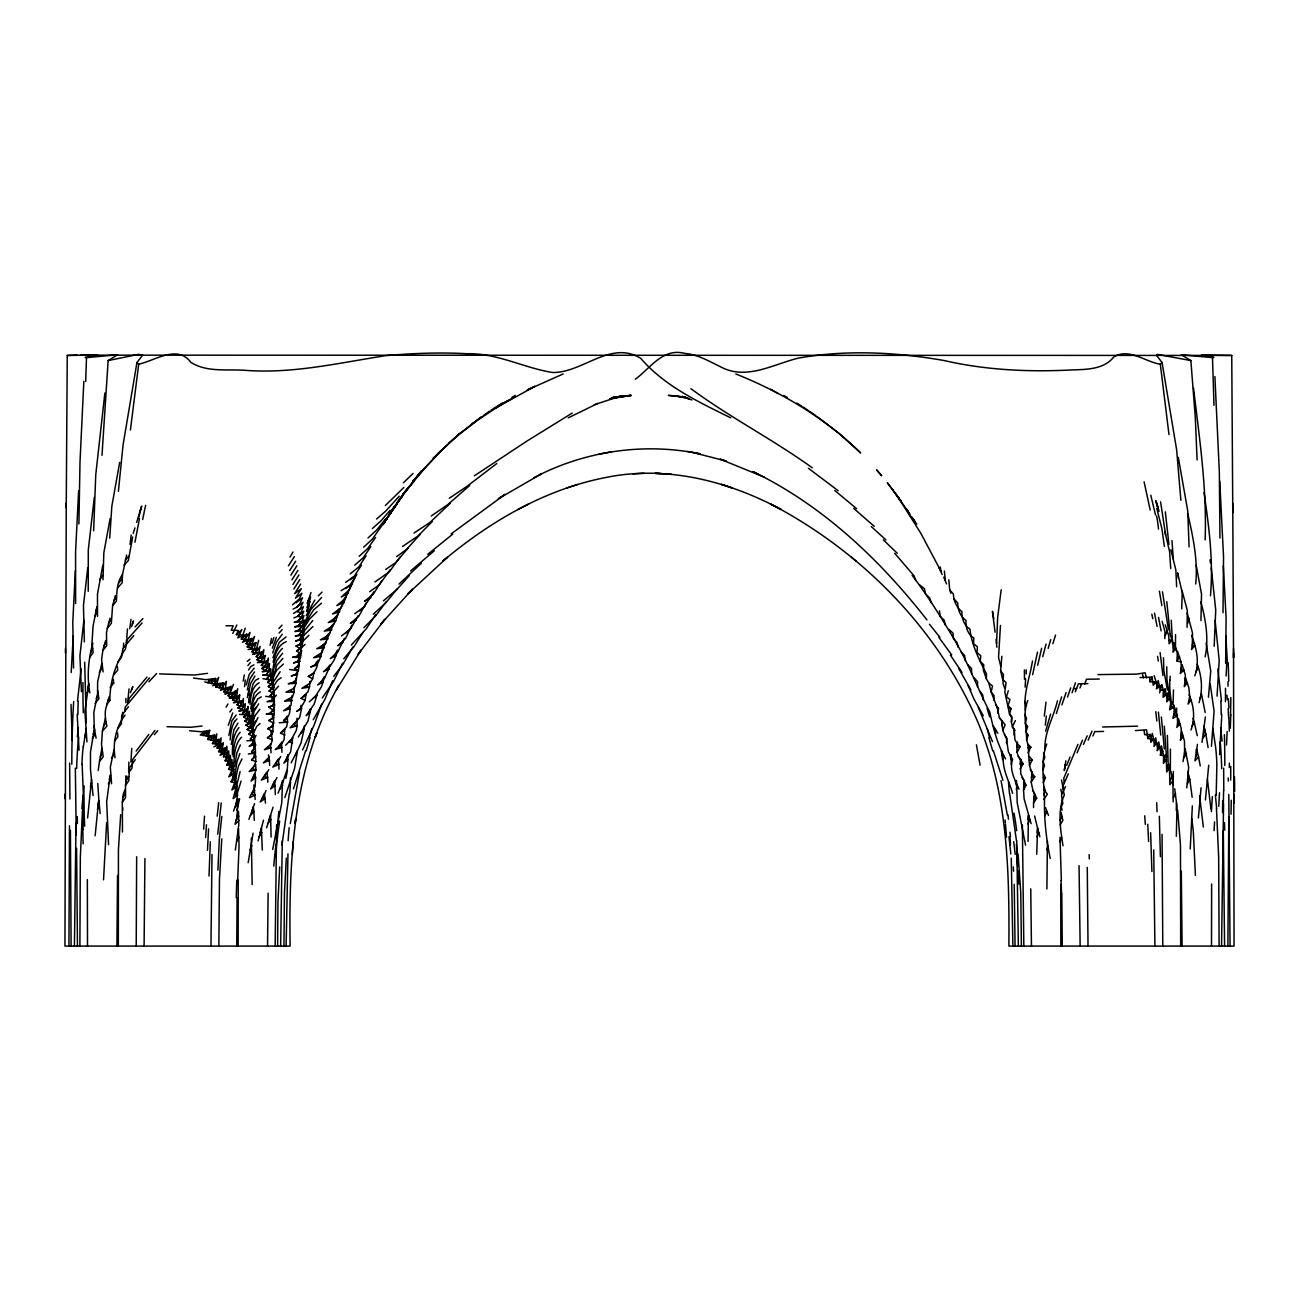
<?xml version="1.0" encoding="UTF-8"?>
<svg xmlns="http://www.w3.org/2000/svg" width="1299" height="1299" viewBox="0 0 1299 1299"><rect width="100%" height="100%" fill="white"/><g stroke="black" fill="none" stroke-linecap="round" stroke-linejoin="round"><path stroke-width="1.5" d="M775.763 506.707L770.404 504.028L781.089 509.484C727.943 480.792 665.413 465.01 605.334 477.594C544.638 489.431 489.788 521.662 442.878 561.054L447.717 557.027L408.081 593.627L412.384 589.243L381.127 623.78L384.91 619.25L357.907 654.631L361.073 650.068L336.457 689.753L338.877 685.271C293.493 764.121 288.735 857.324 290.115 946.078L64.95 946.078L66.265 503.233M68.944 946.078L69.48 825.791M69.643 763.114L69.919 798.999M74.416 946.078L76.008 823.046M79.889 946.078L80.327 857.34L82.551 808.53M116.894 946.078L117.543 875.477M210.974 946.078L211.997 854.466M236.743 946.078L237.1 897.658M267.545 946.078L268.097 893.209M277.613 946.078L277.954 901.847L279.707 866.888M283.945 946.078L284.465 893.062L286.316 858.152M297.747 670.43L296.334 679.588L292.957 682.446L288.248 683.729L295.993 683.339L296.058 678.159M1012.879 946.078L1011.271 858.201M1018.351 946.078L1016.711 840.843M1021.387 946.078L1020.787 893.079L1018.075 853.898M1023.823 946.078L1022.362 824.995M1060.845 946.078L1060.763 884.505M1180.677 946.078L1180.482 845.259L1177.657 810.203M1211.496 946.078L1211.642 884.002M1221.547 946.078L1223.561 803.837M1227.896 946.078L1228.805 816.876M1233.563 653.153L1233.563 657.765L1232.767 507.925M126.636 554.982L122.512 574.467C116.959 581.903 116.78 592.149 116.423 601.161L112.591 605.805L111.324 623.423L107.33 628.278L106.486 633.003L106.697 645.684L102.832 650.49L101.598 659.648L103.124 671.908M1173.111 784.807L1173.322 771.557M115.075 757.739C112.477 743.077 116.033 726.758 125.061 715.132M66.233 507.974L67.256 355.439L77.355 355.163M109.701 538.159L111.844 506.204L119.67 462.379M1031.13 823.663L1024.115 798.885L1023.547 790.101L1026.031 785.246L1020.705 773.506L1020.673 759.298C1016.143 755.352 1016.89 748.825 1017.052 743.401L1014.892 739.651L1014.34 729.551L1012.408 726.888L1011.434 722.179L1011.759 716.334L1009.518 714.077L1004.858 692.107L1006.043 682.446L1002.666 679.588L1000.636 670.755L1001.87 656.304M1025.577 845.162L1017.231 802.798L1016.5 780.488M1026.194 673.921L1026.226 669.813M98.221 770.404L99.487 761.441L103.189 756.765L101.501 744.311L102.41 731.126L106.908 726.109C104.927 717.714 103.53 707.289 109.879 700.437C109.798 682.478 115.384 663.513 125.516 648.851L127.058 639.758L142.062 623M225.214 748.013L220.067 755.32L224.841 753.306L226.87 746.227L227.146 752.624L224.841 753.306L218.605 751.65L220.229 748.906L221.09 737.832L217.128 748.062L222.99 748.955L225.214 748.013L223.509 756.781L228.965 757.041L228.705 750.919L225.149 760.824L230.719 761.311L230.394 755.352L226.887 765.014L232.342 765.42L231.92 759.542L228.721 769.381L231.985 770.21L233.788 769.365L233.187 763.471L231.985 770.21L228.803 776.883L234.94 773.084L234.778 782.81L231.855 789.954L236.434 786.918L235.671 776.526L234.778 782.81L231.108 781.722L234.94 773.084M1033.566 807.572L1033.533 803.139L1036.683 798.203L1032.965 790.571L1031.195 782.193L1034.751 776.77C1025.901 766.442 1030.805 751.959 1026.616 739.992C1026.632 726.937 1022.443 713.378 1027.801 700.583M1223.788 790.474L1223.658 768.164M122.512 574.467L122.138 582.861L117.511 587.976M125.873 702.775L125.922 698.375M246.924 740.787L254.068 740.479L253.045 727.732L252.753 736.224L250.35 739.05L254.068 740.479L252.25 744.018L249.148 746.227L255.026 744.359L254.425 738.189L252.25 744.018L255.026 744.359L254.117 748.841L251.665 751.764L255.481 753.111L254.149 757.073L251.535 759.98L255.806 761.555L254.539 765.549L249.213 771.557L256 769.836L255.594 764.64L254.539 765.549M267.805 782.193L267.626 777.468L264.249 776.77L266.815 772.353L261.375 780.098L267.626 777.468L266.815 772.353M1161.355 716.999L1164.31 748.938M1221.807 714.466L1219.566 754.622M136.655 856.755L136.216 946.078M252.152 884.619L251.324 838.115M1046.75 744.018C1039.606 763.016 1044.769 783.882 1044.461 803.626C1044.364 821.78 1046.491 840.339 1050.225 858.412M233.723 774.383L233.788 769.365L230.686 773.863L233.723 774.383L232.765 778.393L235.233 778.361L231.108 781.722M1219.956 538.03L1219.339 472.008L1214.89 376.548M103.53 879.829L106.632 822.738M1176.293 810.511L1176.439 803.107M255.189 799.421L253.857 784.969M1028.386 815.09L1028.077 841.395M1061.348 880.332L1060 837.27M1164.31 726.109L1166.534 757.772M1170.724 568.491L1169.603 551.702L1164.911 531.778M1192.352 805.867L1190.225 848.961M82.129 764.429L84.679 826.261M128.877 762.107L128.633 771.07M1019.033 789.224C1015.12 780.049 1008.95 769.658 1012.603 759.525L1008.381 751.796L1006.287 737.994L1002.747 730.541L1005.15 724.777L999.386 717.73L997.356 708.004L991.137 691.945L992.55 686.018L988.831 683.014L986.363 678.825L986.461 673.889C979.414 660.119 971.473 644.742 969.996 629.203C964.215 625.485 961.52 618.389 961.926 611.683C956.632 607.461 953.58 600.836 953.401 594.114L949.699 589.714L948.806 579.809M1144.062 730.476L1144.663 734.698L1150.183 734.455L1150.817 742.346L1153.609 738.758L1152.327 733.513L1150.898 738.92L1147.78 738.481L1146.562 729.859L1135.44 730.574M75.342 768.164L76.251 834.948M123.535 647.568L123.632 643.151M271.085 837.092L270.614 815.09L266.571 827.804M287.728 754.703L287.923 759.59L283.799 763.211L290.619 751.796L292.713 737.994L285.715 745.188M1062.988 845.795C1060.471 829.054 1057.272 810.625 1064.336 794.988L1062.566 786.918L1068.314 773.863M101.712 663.886L97.636 681.683L97.555 693.91L93.82 712.485L94.291 729.291L90.475 752.024L90.492 769.56L93.073 795.589M271.004 752.803L270.468 743.905M1205.358 716.902L1202.013 742.379M237.961 707.939L245.186 704.074L244.732 710.585L238.756 711.056L241.614 709.936L243.205 705.942L243.4 698.489L240.445 706.153L237.961 707.939L244.732 710.585L246.859 709.254L246.096 714.888L243.66 717.227L247.378 719.045L249.83 718.639L249.473 711.316L247.378 719.045L244.699 721.075L248.645 723.218L251.145 722.991L250.756 715.928L248.645 723.218L245.82 725.183L249.96 727.489L252.363 727.196L251.811 720.198L249.96 727.489L247.119 729.551L251.34 731.84L253.386 731.175L252.607 724.144L251.34 731.84L248.612 734.195L252.753 736.224L254.133 734.877L250.35 739.05M275.339 794.566L274.674 780.683L270.647 788.996L275.226 785.473L272.969 785.246L276.963 777.581M1023.872 781.462L1023.547 790.101M102.004 455.283L108.142 360.57L117.624 354.757L86.497 357.631L85.133 357.387L97.571 355.017L67.256 355.439M210.308 841.703L209.025 876.029M1163.612 755.628L1160.397 755.174L1161.468 745.87L1163.612 755.628L1163.433 763.406L1166.372 759.606L1165.268 754.751L1163.758 759.688L1166.372 759.606L1166.713 771.963L1169.506 768.001L1168.451 763.227L1167.022 768.131L1169.506 768.001L1169.863 784.677L1172.916 780.78L1170.935 771.379M1176.342 716.723L1176.715 708.117M85.685 381.5L86.497 357.631M208.554 828.876L207.483 850.325M217.875 870.151L219.352 838.683L221.804 816.454M233.187 756.7C233.609 748.289 234.258 738.79 240.153 732.263M238.919 820.53L235.038 824.28L238.496 811.388L238.789 824.881L235.363 849.984M1205.115 539.929C1207.047 489.073 1199.48 438.559 1193.537 388.206M144.92 858.525L144.092 946.078M282.289 840.843L280.649 946.078M1047.416 841.102L1046.897 888.954M1163.466 657.7L1163.807 670.3L1167.411 689.948M1175.53 634.562L1175.465 647.568M71.201 672.541L73.231 635.682M1005.605 758.925C997.437 744.457 993.086 727.846 989.806 712.112C977.871 689.217 968.957 664.585 955.82 642.063C942.278 619.185 928.298 596.533 912.142 575.36M221.885 752.835L223.201 743.093L217.128 748.062M268.146 747.201L271.118 747.834L264.444 749.718L271.02 744.165L272.384 739.992L267.432 737.735L270.955 735.283L273.05 731.646L272.693 722.861M273.05 731.646L267.675 728.771L271.426 726.661L273.667 723.137L273.326 713.914M1037.576 828.064L1036.732 854.352M1166.729 666.825L1166.94 679.588L1170.009 698.83M1189.072 546.879L1187.741 510.913L1178.323 457.427M251.649 725.086L254.084 711.349L258.598 703.896M281.899 752.3L281.493 742.054L281.948 743.401L275.242 749.555L282.11 747.461L278.863 746.6L280.616 743.564M1031.195 782.193L1032.185 772.353L1030.269 769.641M1167.363 735.396L1168.093 761.993M1225.655 663.399L1226.094 617.415L1223.301 565.974M131.751 748.37L130.907 761.993M239.032 701.882L233.463 702.727L235.98 701.525L237.717 688.746L232.602 700.096L239.032 701.882L241.517 700.794L240.445 706.153L237.067 704.854L239.032 701.882L239.666 695.062L232.602 700.096M237.652 880.332L239.065 846.006L238.513 828.307M272.579 715.181L272.433 718.444L268.796 720.523L273.667 723.137M1011.19 764.283L1011.271 754.703M1223.009 612.706L1223.544 556.881L1219.745 481.182M1227.149 731.548L1226.532 745.074M189.638 730.752L201.296 731.775L209.691 730.395L207.856 739.456L213.783 740.479L218.963 739.326L215.537 744.441L216.803 733.805L212.468 743.58L221.041 744.327M993.816 700.34L994.027 695.598L991.137 691.945L988.831 683.014M1170.415 749.068L1170.367 771.07M1173.176 801.84L1172.916 780.78M1176.342 836.296L1176.975 806.565L1174.702 788.769M87.618 817.915L91.563 779.335M118.388 491.412L123.048 445.037L136.931 362.535L142.484 355.406L138.636 354.335L108.142 360.57M204.511 816.194L203.651 829.087M290.375 780.537L290.521 777.516M1170.74 703.051L1169.603 709.822L1173.793 707.111L1172.266 701.898L1170.74 703.051L1167.915 692.74L1166.697 701.898L1169.814 698.375L1167.265 698.683L1165.122 689.022L1163.401 690.354L1160.283 690.142L1158.172 680.514L1156.402 688.892L1161.842 684.93L1163.401 690.354L1163.027 697.222L1166.762 694.462L1163.725 694.332L1165.122 689.022M1208.719 765.208L1205.407 799.94M122.463 832.042L122.317 802.23L125.516 797.765L125.532 785.213L128.763 780.748L129.494 768.001L135.242 759.688M206.476 824.768L205.648 837.579M1032.51 661.012C1029.896 677.299 1023.19 693.747 1025.382 710.293M1216.189 795.361L1216.871 764.429A225.441 208.295 -44.9 0 0 1215.555 746.552L1212.795 728.382M83.834 381.338L79.986 462.509L78.898 523.952M95.136 835.809L98.643 800.379M287.972 853.865L286.121 946.078M272.806 673.921C272.676 664.633 275.55 654.875 282.451 648.38M1025.122 687.122L1025.609 678.76M1176.634 586.758L1175.855 569.92L1170.837 549.688M1214.062 830.678L1214.581 821.845M1201.055 787.795L1198.392 817.948M78.638 490.697L75.569 552.189L75.634 603.467M77.534 700.94L81.09 668.888M254.458 751.942L254.149 757.073L255.676 756.391L255.124 753.323M127.481 628.943L126.766 638.02M217.729 834.185L221.268 803.009M233.836 762.513C234.583 753.842 234.924 743.629 241.582 737.215M129.039 688.908L127.627 702.808M300.524 655.589L298.234 666.403L294.5 668.774L298.364 670.755L295.587 674.473L291.203 676L297.747 674.165L295.587 674.473M1165.284 624.868L1168.759 635.974L1169.116 643.768L1171.942 639.758L1170.026 634.074M75.358 570.683L72.793 622.042L73.556 667.962M268.796 720.523L273.878 717.503L272.433 718.444L274.268 714.434L270.549 712.907L274.105 708.069L274.268 714.434L266.214 714.141L270.549 712.907L273.618 710.293L268.666 707.192L272.449 705.536L274.365 701.46L271.199 700.583L273.797 697.401L274.235 691.036L270.062 695.712L273.797 697.401L274.284 694.575L271.199 700.583L267.042 701.622L274.365 701.46L274.284 694.575M1033.533 803.139L1034.507 793.77L1032.965 790.571M1187.059 627.287L1187.335 610.595L1181.96 590.282M1210.457 595.786C1213.477 561.265 1208.996 526.745 1204.027 492.646M1173.484 689.948L1173.127 702.775M231.985 770.21L232.342 765.42L228.721 769.381M1011.434 722.179L1011.742 717.909L1009.518 714.077L1011.077 708.669L1008.04 705.503L1009.956 699.56L1006.481 696.816L1008.284 690.776M1169.896 680.303L1170.204 676.259M1195.697 584.03C1198.1 560.307 1192.985 536.731 1187.789 513.722M1000.457 625.436L998.541 657.473L1000.766 666.403M101.858 748.5L99.487 761.441M272.579 677.753L273.163 670.998M1064.969 767.985L1065.277 764.429L1064.303 770.583L1065.862 760.808M1197.499 744.311L1194.966 760.873L1198.571 756.862L1196.574 749.068M234.843 775.714L236.921 761.717L239.877 753.534M132.677 536.974L128.357 560.502L124.087 565.13M217.193 816.129L218.703 802.636M218.963 739.326L218.443 744.782L213.929 746.828M221.788 838.862L219.466 879.114L218.849 946.078M231.287 744.408L233.917 729.827L237.928 723.121M1028.077 819.572L1028.467 815.431M250.025 704.285C250.739 696.654 251.697 686.83 259.151 682.738M250.658 708.686L254.182 693.081L259.686 687.171M130.42 430.001L138.684 364.223L136.931 362.535M234.534 766.654L236.938 752.657L240.38 744.96M1046.328 716.025L1045.305 725.151M230.134 739.927L230.67 734.568A25.412 10.197 -89.3 0 1 234.583 721.448M270.062 695.712L273.034 693.114L273.878 687.139L272.205 688.746L268.276 686.603L271.394 684.394L272.985 674.506L273.277 682.933L271.394 684.394L267.594 682.43L270.565 680.059L271.637 673.808L269.705 675.642L262.577 675.074L266.36 674.636L268.747 671.063L269.51 663.578L265.694 670.804L262.219 671.713L268.747 671.063L270.614 668.839L269.705 675.642L266.961 678.468L270.565 680.059L272.352 669.894M301.644 708.004L296.822 711.365L301.644 708.004L299.614 717.73L290.099 727.797L297.114 725.832L297.016 718.217M1037.219 832.529L1037.641 828.437L1034.605 816.064M226.627 757.528L227.146 752.624L223.509 756.781M77.339 736.712L78.346 727.635M122.317 802.23L123.437 793.348L125.305 789.483M1172.266 701.898L1170.561 706.753L1173.793 707.111L1174.328 711.479L1172.932 718.363L1177.284 715.57L1173.711 704.854M1186.783 787.843L1188.666 767.092L1185.11 748.695L1183.032 761.604M1214.175 646.285L1215.734 610.108L1211.253 567.809M251.357 711.008C252.168 704.042 253.646 695.517 260.368 691.864M228.884 735.315L231.855 720.766L236.207 715.002M230.183 765.972L230.719 761.311L226.887 765.014M244.537 686.684L245.3 679.945M249.213 699.674L253.061 683.907L255.432 680.384L258.728 678.598M289.287 793.803L281.932 845.276M1017.507 742.054L1016.89 747.461L1020.137 746.6L1017.052 743.401M1217.049 696.167L1219.193 660.33L1215.101 620.191M997.892 713.232L998.46 708.393L995.57 704.821M1020.673 759.298L1020.088 764.397L1023.19 763.715L1018.302 756.521M134.95 542.219L139.431 518.772M126.23 642.696L126.588 639.579M274.235 691.036L273.034 693.114L269.088 691.036L272.205 688.746L273.391 678.76M317.946 660.136C317.849 666.825 314.991 673.905 308.301 676.406L312.637 678.825L310.169 683.014L301.92 688.308L309.471 687.122L310.039 681.244L310.169 683.014M1046.02 702.126L1044.282 716.09M131.199 535.026L130.062 544.411M213.783 740.479L214.416 735.072L209.025 736.16L200.241 734.99L204.187 731.629L203.18 735.575L206.996 731.191L206.135 736.013L209.691 730.395M125.532 785.213L126.929 776.185M1200.958 620.646L1201.526 594.146L1196.217 565.244M104.878 393.029L95.753 474.72L93.642 530.771M131.02 619.347L129.754 628.748M228.397 761.734L228.965 757.041L225.149 760.824M83.396 746.552L86.205 728.382M117.819 728.495L121.343 723.9L121.716 715.57L124.672 711.479L125.207 707.111L149.531 677.851M120.693 814.684L118.436 849.578L118.323 946.078M252.753 736.224L253.386 731.175L248.612 734.195M305.184 700.34L305.866 694.933L301.076 698.424L305.184 700.34L300.54 708.393L301.027 705.276M1006.4 742.947L1006.969 738.4L1004.484 734.698M235.476 691.003L231.482 697.076L228.169 695.744L235.476 691.003L234.616 697.563L229.111 698.083L237.36 696.865M1194.771 675.789C1199.854 662.474 1196.493 648.104 1191.54 635.325M261.261 696.865L257.77 698.894L253.532 706.721L251.519 717.08L251.762 723.543M231.482 697.076L232.927 692.546L230.053 693.163L223.688 691.782L225.377 688.632L226.383 681.374L220.424 690.354L231.027 686.44L230.053 693.163L228.169 695.744M248.612 702.775L249.895 693.536M256.91 659.73L265.207 655.492L263.924 662.376L257.381 662.522L260.644 661.776L262.788 657.505L263.876 649.662L259.751 657.879L256.91 659.73L263.924 662.376L266.49 661.012L264.899 666.777L261.83 668.498L265.694 670.804L268.747 671.063M272.368 679.897L276.768 665.283L282.89 658.463M248.19 862.682L253.061 833.179M278.067 793.218L282.289 782.079M1211.431 746.292L1214.094 711.17L1210.165 683.696M94.291 497.468L88.3 549.883L88.218 591.272M248.288 694.868L250.561 683.664L254.945 676.048M294.5 668.774L299.29 664.325L298.364 670.755L289.596 669.521M235.736 778.393L238.302 766.54L241.939 758.941M1190.988 729.989C1195.307 718.542 1193.976 705.893 1189.072 694.851M1189.121 700.437L1190.939 700.015L1188.098 704.139L1189.689 696.54L1188.877 687.739L1185.419 677.412L1184.282 686.668L1187.416 682.754L1185.289 683.144L1185.321 674.96L1182.09 664.617L1180.271 673.434L1184.055 670.04L1181.311 670.122L1181.067 661.922L1177.43 651.091M87.747 567.809L83.461 605.496L84.354 641.82M254.068 740.479L254.425 738.189M110.269 774.789L106.68 801.564L108.548 844.61M298.315 737.036L307.863 721.351L310.932 708.799M290.294 823.615L299.598 772.012M1188 779.627L1187.919 771.655M92.879 643.054C88.364 659.226 86.741 676.292 89.842 692.87M91.693 647.86L93.09 625.907L96.938 606.73M1181.7 608.858L1182.22 592.62L1177.608 572.745M1164.765 638.653L1165.008 631.752L1162.167 621.312M105.43 718.185L102.41 731.126M113.955 749.832L110.334 767.092L111.568 783.735M235.801 788.948L240.12 771.638M1205.147 656.856C1208.947 638.475 1205.683 619.655 1200.828 601.81M83.899 620.191L79.921 655.784L81.447 691.717M88.705 684.232L84.906 711.17L86.952 741.924M258.696 640.261L255.367 653.137L252.509 654.452L261.505 652.147L259.751 657.879L256.244 656.661L258.663 653.397L260.125 646.366L255.367 653.137L251.779 651.676L254.247 648.964L255.968 642.599L247.216 646.87L254.247 648.964L257.364 648.266L251.779 651.676M1001.188 589.746L997.664 617.285L996.577 643.443M301.595 650.702L297.13 656.304L300.459 657.473L292.551 657.245L297.13 656.304L301.595 650.702L300.459 657.473L297.731 661.467L293.444 662.961L300.134 661.207L297.731 661.467L300.069 655.264M272.709 849.465L281.769 802.798L282.5 780.488M323.727 644.077L321.584 646.821L324.441 647.698L316.794 648.721L325.448 643.703L325.854 641.333L322.006 652.569L313.53 657.749L320.885 656.417L322.006 650.036M1181.067 661.922L1176.991 661.012L1177.284 653.397L1174.117 642.826L1172.965 652.212L1176.05 648.428L1173.484 648.851L1171.942 639.758L1169.36 640.293M1208.427 697.173L1210.765 671.031L1206.121 643.054M1032.64 674.636L1037.495 652.147M225.377 688.632L215.861 686.992L218.687 677.282L214.286 684.135L204.771 681.943M1012.635 793.316C1008.966 780.845 1001.626 768.229 1003.445 754.979M102.783 565.244L97.474 594.146L97.522 616.392M243.205 681.114L244.309 674.944M247.297 689.931L249.879 679.036L254.507 671.94M142.646 519.551L145.618 505.36M272.205 688.746L273.277 682.933L268.276 686.603M284.968 735.039L280.487 733.253L284.66 729.551L284.108 739.651L281.948 743.401M236.938 810.284L239.617 798.771M303.657 729.502L304.307 726.011M237.084 816.324L237.993 798.69L233.511 811.177M271.394 684.394L272.514 678.5L267.594 682.43M1199.074 702.662C1202.939 690.029 1201.916 676.438 1197.207 664.179M1014.032 735.039L1014.34 729.551M1037.674 665.25L1041.636 648.266M128.26 703.051L129.186 698.375L146.933 677.071M1034.686 794.42L1033.858 798.544L1036.683 798.203M1193.326 640.521L1191.459 649.532L1194.901 645.603L1192.303 645.684L1192.514 633.003L1187.189 612.933M1016.273 789.662L1017.166 785.262M247.378 719.045L248.028 706.364L246.096 714.888L239.519 714.369M255.968 642.599L250.821 648.396L254.507 636.51L247.216 646.87M247.313 697.644L249.132 688.827M270.095 645.294L271.54 638.442M246.307 684.963L249.213 674.473L254.166 668.173M312.637 678.825L313.822 673.288L312.539 673.889M274.105 708.069L273.618 710.293L274.56 705.081L273.878 697.66M87.812 688.373L88.835 683.696M251.34 731.84L252.363 727.196L247.119 729.551M1203.686 733.967L1204.709 729.291L1203.881 726.157M110.09 518.707L103.839 552.724L102.978 579.727M222.275 688.649L223.542 682.852L214.286 684.135L215.65 678.451L206.135 679.702L193.437 678.029M254.312 774.172L251.097 781.056L255.627 777.728L255.026 774.155M97.977 804.86L98.903 800.687L97.782 783.492M228.299 725.28L232.716 712.956M237.181 793.624L241.078 781.089M248.288 639.644L250.009 632.451L242.54 642.258L251.503 638.491L249.652 644.418L246.144 643.719L248.288 639.644L241.338 639.14L245.267 628.148M1187.676 623.423L1188.926 618.21M1159.617 692.87L1161.842 684.93M136.671 522.393L141.656 506.042L138.425 518.382M107.33 628.278L110.074 618.21M112.591 605.805L115.351 595.608M263.486 820.205L258.095 840.924M1042.756 656.661L1046.052 644.044M309.308 701.817L317.135 694.689L314.163 704.155L306.109 715.717L310.429 712.144M248.645 723.218L249.83 718.639L244.699 721.075M273.147 662.198C274.982 654.355 277.986 644.775 286.267 641.706M264.476 793.77L262.317 798.187L265.142 798.544L260.19 801.97L264.476 793.77L265.467 803.139M102.832 650.49L105.674 640.521M311.792 728.707L309.422 737.686M260.238 832.578L261.424 828.064L262.301 850.033M329.751 632.451L325.448 643.703M1045.614 731.175L1050.599 714.077M249.96 727.489L251.145 722.991L245.82 725.183M272.952 657.619L279.253 642.356L286.089 636.9M273.667 669.131L276.752 660.574L282.597 653.3M287.274 756.31L286.397 759.525L287.923 759.59L287.323 768.764L281.834 785.262M233.495 684.394L230.053 693.163L224.808 693.991L226.935 692.822L228.315 687.885L223.688 691.782M254.539 803.626L248.905 819.377M330.336 665.283L324.701 677.997L317.687 684.995L323.094 681.926L324.328 676.633L321.438 681.683L323.094 681.926L321.421 686.781L316.29 694.981M293.899 617.934L297.715 616.327L303.739 611.244L301.336 617.285L298.153 620.873L301.709 621.815L294.256 622.383L298.153 620.873L303.982 615.645L301.709 621.815L298.543 625.436L302.017 626.313L294.581 626.897L298.543 625.436L304.145 619.964L302.017 626.313L298.916 630.047L302.261 630.746L294.905 631.509L298.916 630.047L304.21 624.169L302.261 630.746L299.273 634.691L302.44 635.114L295.246 636.218L299.273 634.691L304.145 628.261L302.44 635.114L299.614 639.368L302.505 639.368L295.604 641.057L299.614 639.368L303.934 632.158L302.505 639.368L299.939 644.06L303.528 635.861L302.423 643.443L296.042 646.025L300.231 648.721L302.894 639.27L300.442 653.251L296.545 651.124L302.147 647.243L296.545 651.124M272.693 652.942L276.541 641.95L282.224 634.253M1050.712 639.644L1048.179 648.396M1046.945 849.919L1048.131 845.714M90.378 786.837L91.612 782.566M333.713 623.423L329.102 634.821L320.398 639.871L328.095 638.832L325.188 637.988L328.615 633.831M1056.331 713.557L1061.64 696.865M273.034 807.231L269.202 819.539M84.614 737.507L85.88 733.204M106.599 704.935L109.311 696.54M1200.049 698.602L1201.445 693.91L1205.18 712.485M252.785 728.203L258.014 717.486M140.048 511.449L141.071 508.055M293.46 788.802L305.622 750.757M95.769 611.618L96.97 607.705M272.352 648.152L276.395 637.306M1055.551 635.114L1052.856 643.719M1026.616 739.992L1028.045 735.283L1025.95 731.646L1027.574 726.677L1025.333 723.137L1026.567 718.444L1024.732 714.434M133.196 533.386L134.934 527.897M1072.065 692.822L1075.458 682.852M321.697 704.172L314.131 724.988L302.57 749.913M329.719 665.169L327.494 668.53L329.345 668.888L323.467 671.697L330.985 664.877L333.827 660.59L336.019 655.605L334.379 655.475L337.74 650.036L336.019 655.605L330.238 658.658L337.967 651.741L344.43 638.215M1061.933 704.854L1066.073 692.546M304.404 622.903L310.916 609.361L321.649 597.426M1057.483 700.794C1053.716 716.772 1044.364 732.506 1044.883 748.841M132.401 624.153L133.472 620.938L131.556 626.654M271.962 643.33L273.878 637.565M1070.685 687.885L1067.518 697.076M343.18 642.063L337.805 645.765L345.55 638.54L351.785 625.257M308.675 599.375L307.278 603.499L310.981 592.539M306.986 607.477L310.526 596.874L308.172 603.402M244.878 639.839L246.81 634.156L237.733 637.809L241.89 629.642L236.369 634.643L243.449 635.114M306.548 611.358L309.99 601.226L307.571 607.429M341.994 605.139L336.831 616.96L328.29 622.53L335.743 620.841L337.789 614.313L332.966 620.435L335.743 620.841L332.901 625.907L324.247 631.152L331.862 629.885L329.004 629.203L332.528 624.868M93.187 733.935L94.632 729.762L94.08 725.524M1043 769.836L1044.461 765.549L1043.194 761.555L1044.851 757.073L1043.519 753.111M109.213 779.416L110.561 775.503M236.808 625.014L232.781 633.474M284.871 797.472L294.597 768.359L297.471 750.513L291.155 762.838M1075.312 691.782L1078.446 683.81L1087.896 683.615M1195.811 756.765L1197.451 752.218M1084.714 684.135L1086.484 679.231L1099.263 679.068M259.832 709.319L254.718 716.09L252.022 725.41L255.578 721.042M131.589 689.948L132.839 686.538L130.403 692.659M332.723 680.692L325.026 699.089L313.254 719.76M1043.73 794.939L1045.403 790.604L1043.909 786.788M253.597 790.604L254.799 790.117L251.633 794.209L255.27 794.939L249.424 797.748L255.091 786.788L255.627 777.728L253.516 777.792L256 769.836L252.152 768.716L255.594 764.64M250.139 849.936L251.86 845.519M339.039 609.069L337.074 611.683L339.753 611.732L332.495 613.989L340.89 607.964L343.878 602.557L341.296 602.931L346.33 595.9L343.878 602.557L336.847 605.529L345.063 598.888L350.73 586.563M263.924 662.376L261.326 665.25L264.899 666.777L268.325 658.073L267.659 666.192L265.694 670.804M1066.658 765.42L1070.035 757.041M309.178 712.112L310.526 708.783M1170.237 780.748L1172.071 776.185M252.867 734.308L256.796 726.303L260.044 723.527M1092.004 731.191L1088.156 740.154M1036.959 836.946L1038.762 832.578L1037.641 828.437M273.228 682.267L280.129 671.729M300.231 648.721L302.423 643.443L296.042 646.025M341.442 635.909L350.129 629.495L358.248 615.661M356.429 620.029L350.292 623.374L358.735 616.343L366.156 602.98M306.905 611.488L309.389 605.561M1059.919 841.655L1061.673 837.465M301.336 617.285L297.715 616.327L300.913 612.738L303.414 606.795L293.509 613.518M348.116 593.27L341.28 597.069L349.301 589.714L355.26 577.178M1077.115 752.835L1082.489 740.219M1077.959 744.327L1063.767 778.361L1064.222 782.81M1087.182 735.851L1083.463 744.441M1079.924 688.015L1081.531 684.232M1027.899 824.004L1029.798 819.539M1165.235 635.584L1167.314 630.762M1159.861 686.132L1156.857 686.116L1156.11 681.78L1150.053 681.78L1152.067 677.071L1140.051 677.558M306.207 615.629L314.78 600.073M1060.081 820.53L1061.916 816.324L1061.153 812.248M209.334 679.637L207.921 682.836L212.516 679.231L211.104 683.615L215.65 678.451M342.66 663.188L333.453 681.699L322.282 697.953M1092.881 736.013L1094.813 731.629L1103.549 731.418M264.314 794.42L266.035 790.571M97.376 809.309L99.325 804.99L98.903 800.687M1192.092 726.109L1194.138 721.643L1193.018 718.347M96.24 698.7L98.172 694.51L97.652 690.354M316.68 661.646L315.235 664.796L310.672 666.972L317.378 664.974L315.235 664.796L318.742 661.418L320.885 656.417L318.255 655.751M90.638 652.618L92.635 648.315L92.294 643.979M1015.38 720.604L1012.408 726.888L1014.925 730.444M1173.484 797.765L1175.563 793.348M100.429 756.862L102.442 752.641M1043.211 782.55L1045.484 777.792L1043.698 774.188M1060.715 807.994L1062.826 803.626L1061.494 795.28L1065.456 786.561M1044.769 816.032L1046.962 811.55L1045.565 807.637M236.369 634.643L238.415 630.518L231.238 630.177L233.219 625.826L225.961 625.745M300.605 584.112L294.694 593.643L301.319 588.674L295.441 598.206L301.953 593.237L299.257 598.985L292.535 604.749M354.773 613.68L363.915 607.299L373.852 591.824M352.825 647.048L343.098 664.162L333.713 676.373M304.599 624.007L313.627 609.897L321.47 603.191M298.234 666.403L299.29 664.325M381.874 580.604L373.381 594.081L364.548 601.307L370.946 597.686M299.793 579.549L293.866 589.064M1027.996 752.803L1030.854 747.201L1027.98 744.165M220.229 748.906L223.201 743.093M295.555 754.979L301.076 742.752L304.128 729.161L301.092 733.302M86.919 693L89.209 688.567M273.196 686.895L277.466 680.319L281.169 677.721M266.815 773.343L268.731 769.641M298.9 574.97L292.957 584.453M104.099 645.603L106.193 641.674M297.926 570.391L291.966 579.825M236.678 841.622L239 837.27M1017.101 752.3L1020.137 746.6M1029.36 765.371L1032.283 759.964L1029.571 756.749M1187.432 783.735L1189.787 779.416L1188.731 774.789M296.838 565.812L290.879 575.165M253.906 739.293L256.033 735.445M1195.876 671.908L1198.311 667.524L1196.752 667.962M94.73 616.44L97.165 612.073M303.739 628.31L309.633 618.957L317.021 611.683M295.652 561.233L289.693 570.488M226.14 707.192L227.958 703.961M361.447 565.162L354.351 576.123L345.648 582.374M235.98 701.525L239.666 695.062M278.327 759.298L272.741 767.076L278.912 764.397L278.327 759.298L275.81 763.715L278.912 764.397L278.944 769.122M251.795 721.221L254.718 716.09M278.554 760.256L280.698 756.521M294.37 556.638L288.427 565.796M1020.056 769.122L1023.19 763.715M280.487 733.253L286.592 726.888L287.566 722.179L283.62 720.604C289.368 717.892 290.765 711.17 289.661 705.422M362.957 632.467L354.059 646.545L343.764 658.788M290.034 557.076L292.973 552.043M1060.211 824.881L1062.891 820.302L1061.916 816.324M1160.397 755.174L1162.832 751.033L1160.51 751.407L1158.74 741.989L1157.084 750.708L1159.975 747.055L1157.312 747.169L1155.672 737.881L1153.902 746.422L1156.857 742.947L1154.097 742.996L1153.609 738.758L1150.898 738.92M366.091 555.826L358.784 566.981L350.194 573.866M103.482 726.466L106.015 722.195M383.335 524.552L387.297 517.911L372.277 539.215L363.59 547.22M390.317 569.579L379.113 585.07L369.679 591.694M1147.78 738.481L1150.183 734.455M254.377 747.412L255.887 744.912M241.614 709.936L245.186 704.074M1176.991 661.012L1179.557 656.774L1177.576 657.554M122.772 797.83L125.321 793.657M108.353 783.963L111 779.627M1183.925 757.739L1186.507 753.534L1184.639 753.842L1184.477 741.193L1181.798 731.434L1180.353 740.398L1183.357 736.452L1181.148 736.695L1181.181 728.495L1178.469 718.574L1176.829 727.408L1180.141 723.754L1177.657 723.9L1177.284 715.57L1173.939 715.132L1175.822 710.472L1174.328 711.479M375.801 614.443L366.237 628.862L351.298 645.035M370.832 546.57L363.249 557.758L354.692 565.162M108.564 623.341L111.032 619.379M126.084 780.78L128.633 776.705M259.151 836.735L261.781 832.529M387.297 517.911L384.472 522.23L402.999 495.13L391.356 511.286M400.043 557.125L389.359 571.787L374.956 581.952M302.894 632.727L312.799 620.467M236.109 820.302L238.821 816.048M226.935 692.822L231.027 686.44M384.472 522.23L399.897 498.443L413.975 481.068L405.808 490.373L402.463 494.935L425.309 467.445L412.627 481.393L442.309 449.486L417.434 475.613L421.379 471.082L396.926 502.973M385.754 519.779L396.909 504.028L389.164 513.949M99.309 672.395L102.248 667.962M248.547 669.975L250.853 666.501L253.89 664.844M375.622 537.413L367.747 548.503L359.173 556.281M390.837 511.595L394.003 506.837M273.456 691.864L278.489 686.181M279.967 789.224L282.711 785.116M292.031 738.4L296.253 730.541L297.114 725.832L293.85 724.777L296.123 722M92.261 738.53L95.314 733.967L94.632 729.762M284.075 730.444L284.66 729.551M111.405 758.21L114.361 753.842M113.841 600.788L116.423 597.004M1043.811 799.421L1047.367 794.209L1044.201 790.117M252.493 733.139L254.588 730.087M386.371 601.469L375.882 615.645L363.931 627.677M1202.89 738.173L1205.797 733.935L1204.709 729.291M243.66 717.227L248.401 714.077L246.096 714.888L242.669 713.557L244.732 710.585M99.601 579.939L102.783 575.376M214.416 735.072L210.844 740.154L211.818 735.851L207.856 739.456M229.842 712.014L231.904 709.124M128.845 772.483L131.978 768.131L132.628 759.606L154.938 730.476M136.168 751.033L148.817 734.455M89.745 657.31L93.171 652.601L92.635 648.315M260.644 661.776L265.207 655.492M114.523 741.193L117.852 736.695L117.511 732.766M270.614 668.839L266.36 674.636L269.705 675.642M303.187 635.99L312.897 626.54M408.341 547.837L395.546 562.711L385.689 569.465M267.87 823.663L270.923 819.572M251.779 707.192L255.367 702.45M397.494 588.561L386.112 602.46L373.333 614.183M385.251 519.34L376.791 529.911L367.974 537.997M384.033 521.776L390.837 513.024M110.123 687.739L113.711 683.144L113.289 679.296M238.951 727.57C232.797 734.909 232.342 745.317 232.375 754.492M301.076 698.424L307.863 691.945L309.471 687.122L306.45 686.018M95.152 703.392L98.951 698.602L98.172 694.51M117.933 661.922L121.424 657.554L122.95 648.428L133.765 635.584M124.672 711.479L128.439 706.753M247.882 665.64L250.334 662.571M420.064 534.441L406.587 549.38L396.633 556.622M390.009 510.393L381.257 520.574L372.31 528.612M113.679 674.96L117.689 670.122L117.348 666.355M409.169 575.782L396.958 589.373L383.449 600.836M118.566 583.072L122.187 578.786M268.438 754.833L269.461 760.418L263.372 762.87L269.429 756.749M154.337 734.698L157.699 730.736M283.62 720.604L287.241 716.35L287.566 722.179L279.22 722.78M293.054 609.134L296.708 607.266L299.874 603.58L302.521 597.784L296.107 602.736M399.215 496.202L385.673 511.124L376.564 519.048M234.924 807.426L238.334 803.48L236.174 803.626L237.506 795.28L236.759 785.278L233.106 798.56L237.506 795.28L234.664 794.988L237.36 790.506L235.85 791.188L236.434 786.918L233.544 786.561L236.321 782.014L234.778 782.81M250.48 815.447L253.906 811.485L253.321 806.776L252.038 811.55L253.906 811.485L254.279 820.448M223.542 682.852L219.076 688.015L220.554 683.81L215.861 686.992M252.25 711.608L256.049 707.273M251.665 751.764L255.286 747.639L254.068 741.031L254.117 748.841L255.286 747.639L255.481 753.111L248.369 753.988M301.612 642.372L308.886 635.406M125.272 560.129L128.747 556.216M279.074 633.1L282.143 629.674M156.611 673.499L148.947 681.78M432.421 521.354L418.067 535.951L402.544 546.473M278.928 628.521L282.013 625.144M135.064 626.946L142.922 618.568M421.444 563.165L399.053 584.063M234.583 721.497L237.003 718.915M403.859 487.45L385.348 505.522M292.713 737.994L289.028 741.859L292.6 742.947M287.923 708.669L289.986 708.702L283.637 710.764L290.96 705.503L291.983 695.696M242.669 713.557L246.859 709.254M450.38 503.168L430.001 522.425L413.991 533.061M273.245 698.456L276.411 695.209M266.961 678.468L271.637 673.808M318.287 595.868L322.055 592.117M346.037 633.003L350.795 628.278M413.033 473.453L403.469 482.708M433.119 458.157L459.878 433.379L481.799 416.687L471.537 424.156M246.144 643.719L251.503 638.491M437.779 453.595L459.878 433.379L449.064 442.878M434.321 550.744L410.581 570.959M1168.986 434.58L1160.316 364.223L1162.069 362.535L1156.516 355.406L1157.523 354.383L1190.858 360.57L1195.307 417.71L1197.11 459.943M312.962 698.505L317.135 694.689M237.067 704.854L241.517 700.794M241.338 639.14L246.81 634.156M469.735 485.469L447.798 504.613L431.284 515.979M359.579 610.822L364.889 606.032M302.602 646.61L305.103 644.418M452.669 534.181L427.777 554.316M251.535 759.98L255.676 756.391L255.806 761.555M256.244 656.661L261.505 652.147M247.248 661.483L249.928 659.226M454.569 438.023L477.464 420.275L502.047 404.021L495.26 408.227L534.912 386.355L527.215 389.976L563.181 373.966M212.468 743.58L216.511 740.219M261.326 665.25L266.49 661.012M635.357 379.243C650.474 368.007 663.026 347.531 684.882 353.442C697.693 354.416 708.783 361.154 720.101 366.562C745.821 380.851 772.905 364.402 798.236 358.134C846.428 349.528 896.489 352.11 944.535 360.619C986.298 370.199 1029.214 372.131 1071.886 369.939C1086.516 369.436 1103.923 369.533 1113.892 356.868C1128.993 347.661 1145.263 361.869 1160.316 364.223M269.088 691.036L273.878 687.139M296.708 607.266L303.008 602.298L300.426 608.176L297.244 611.797L300.913 612.738M289.044 699.56L292.178 700.583L284.416 701.216L292.519 696.816L294.142 692.107L294.126 687.155M350.194 579.809L356.884 574.531L349.951 585.183L341.069 590.72M496.819 463.516L466.698 486.54L449.308 498.248M304.956 695.598L305.866 694.933M272.384 739.992L270.874 731.548M451.11 533.921L505.1 494.318L498.426 498.719L540.822 474.2L533.873 477.756M290.716 690.792L294.142 692.107L285.959 692.156L294.321 688.178L295.993 683.339L292.957 682.446M267.432 737.735L272.124 734.422M483.228 415.648L489.463 411.28M345.729 588.496L352.451 583.917M491.038 410.24L495.78 407.09M283.458 664L276.833 670.089A34.764 20.248 83.3 0 0 272.79 679.491M474.346 475.824L526.452 441.384L572.177 413.098M497.371 406.084L502.177 403.08M218.605 751.65L222.99 748.955M511.936 397.348L515.248 395.416M308.301 676.406L313.822 673.288M514.599 396.974L501.268 404.298L508.315 400.449M517.798 509.581L528.596 504.028M568.231 417.856L597.67 403.469M1192.985 722.195L1194.138 721.643L1197.272 735.656M540.011 474.59C589.308 450.25 646.382 442.764 700.258 453.871L687.691 451.484M267.675 728.771L273.245 726.255L271.426 726.661M261.83 668.498L267.659 666.192L264.899 666.777M594.163 404.768L619.461 396.487L630.6 395.367L609.718 398.761L631.314 395.416L611.618 397.77L622.172 396.114L613.063 397.38M268.666 707.192L274.56 705.081L272.449 705.536M566.64 488.018L577.698 484.43M212.679 685.775L217.469 684.232M138.684 364.223C155.019 360.635 177.378 344.203 190.823 362.324C207.142 372.764 227.78 368.884 246.16 370.394C293.379 373.836 339.559 362.762 385.835 355.65C412.822 353.247 439.971 352.256 467.039 353.734C496.932 352.89 523.692 367.893 552.546 372.488C582.748 373.024 610.433 339.721 640.699 358.313C664.747 386.209 698.44 401.862 730.769 417.856M1097.915 674.603L1136.365 674.116L1145.15 672.817L1146.514 678.078M207.531 673.353L194.574 675.009L159.566 673.905M598.53 454.26L611.553 451.792M1027.866 747.834L1030.854 747.201M1034.751 776.77L1031.374 777.468L1032.185 772.353M202.124 726.027L190.498 727.278L167.051 726.709M1190.858 360.57L1181.376 354.757L1212.503 357.631L1213.867 357.387L1201.429 355.017L1231.744 355.439L1232.783 512.715L1232.719 503.184M1029.539 760.402L1032.283 759.964M259.751 657.879L262.788 657.505M1137.583 726.157L1102.624 727.002M249.652 644.418L252.948 644.044M1026.031 785.246L1023.774 785.473L1024.326 780.683L1022.037 777.581M248.077 649.484L254.247 648.964M240.445 706.153L243.205 705.942M632.97 473.843L643.995 473.307M1009.014 708.702L1011.077 708.669M80.246 355.147L1231.744 355.439M1073.624 688.632L1076.725 688.649M1043.389 777.728L1045.484 777.792M660.509 473.502L655.005 473.307L671.551 474.33M1045.094 811.485L1046.962 811.55L1048.52 815.447M255.367 653.137L258.663 653.397M676.828 396.114L668.4 395.367L685.937 397.38L676.828 396.114L689.282 398.777L681.959 396.39L691.847 399.946M265.759 696.345L273.797 697.401M266.717 759.964L269.461 760.418L269.64 765.371M262.95 678.679L270.565 680.059M111.584 682.754L113.711 683.144M694.072 452.815L726.141 461.048L720.214 459.164L764.332 477.171M1025.755 726.255L1027.574 726.677M108.061 700.015L109.879 700.437M997.356 708.004L998.46 708.393M735.819 373.966C781.771 392.249 825.206 418.229 860.669 452.961L839.122 433.379L817.201 416.687M758.178 474.2L752.771 471.537C822.332 505.181 879.796 559.496 926.934 619.883M775.893 506.756C863.169 553.764 937.131 628.862 976.994 720.149C1007.715 791.205 1009.42 869.94 1008.885 946.078L1234.05 946.078L1233.53 648.51M778.101 393.516L770.68 389.343L771.785 389.976M783.898 395.546L787.129 397.413M796.823 403.08L801.629 406.084M803.22 407.09L807.962 410.24M812.248 467.77C773.035 439.517 729.794 417.385 690.938 388.71M809.537 411.28L815.772 415.648M838.115 490.681L808.4 468.273M1026.876 734.422L1028.045 735.283M874.243 526.339L853.703 508.396M856.658 508.721L834.819 490.519M885.95 539.929L871.288 526.582M897.268 553.277L883.304 539.848M919.887 585.07L924.417 588.723L925.619 594.081L929.808 598.092L931.302 602.915M855.911 560.924L851.462 557.19M948.871 629.495L952.963 633.003L953.466 638.54L957.022 642.502L958.11 647.275M961.033 651.741L964.621 655.475L965.173 660.59M968.015 664.877L971.522 668.53L971.652 673.759M953.937 598.888L957.704 602.931C957.59 609.653 960.464 616.505 966.034 620.435C965.352 627.125 967.852 634.415 973.812 637.988L973.552 643.703L977.416 646.821L976.994 652.569L980.745 655.751L980.258 661.418L983.765 664.796L983.343 670.203L986.363 678.825M939.924 637.338L929.451 624.267M974.299 677.997L977.562 681.683L977.579 686.781M894.735 553.325L914.09 575.847L915.827 580.604M951.664 654.875L938.885 637.354M999.386 717.73L1001.74 720.604L1002.747 730.541M893.192 490.373L887.331 482.757L900.954 501.138L896.537 494.935M962.023 672.444L950.397 655.151M891.991 488.797L908.163 511.595M1000.636 670.755L1003.413 674.473L1003.007 683.339L1004.679 688.178M894.573 492.37L899.103 498.443M979.852 691.117L982.71 694.981L983.116 699.625M909.836 513.949L906.621 509.5L909.203 513.186M912.612 518.382L916.802 524.195M913.392 519.519L914.967 521.776L911.93 517.018M897.706 496.591L920.861 533.369L940.947 571.17L940.216 566.981M993.053 725.54L997.908 733.302M970.921 690.029L958.5 668.043M907.644 511.286L911.703 517.911M983.262 715.749L973.974 699.089L968.08 685.466M992.501 741.697L978.293 707.273M1024.635 701.46L1026.551 705.536M939.096 567.793L942.116 574.531M943.74 577.178L946.549 583.917M987.094 708.28L989.659 716.902M949.699 589.714L950.884 593.27M1154.145 675.691L1156.11 681.78L1153.268 685.255L1152.067 677.071M1002.958 780.374L993.378 750.757M1158.529 617.382L1161.111 630.924M1157.344 506.042L1155.785 500.667L1158.529 510.231M1154.519 613.16L1157.068 626.443M1156.776 508.396L1161.907 528.677L1164.359 546.343M989.578 737.686L987.208 728.707M1038.762 832.578L1039.866 836.735M1150.8 495.26L1155.509 514.989M1158.952 511.449L1156.776 503.005L1157.929 508.039M1144.094 481.799L1150.183 509.987M945.412 625.176L944.211 620.224L940.265 616.343L939.421 610.822M1060.796 789.289L1061.819 793.624M1168.451 629.723L1162.475 591.808M1015.412 781.267L1016.305 785.116M1151.823 614.2L1152.798 618.73M1061.527 780.001L1063.199 788.948M1142.389 673.499L1143.331 677.916M1162.946 675.529L1160.104 652.634M1205.797 733.935L1208.102 747.574M1010.281 755.758L1011.077 759.59M1198.571 756.862L1200.244 765.939M993.767 618.795L992.452 611.358L995.066 632.158M1161.858 605.513L1159.39 591.175M1001.058 780.699L1007.358 815.025M1189.787 779.416L1192.157 797.229M95.314 733.967L96.11 738.173M1061.51 807.345L1062.062 810.284M1170.074 633.587L1166.778 601.697M1207.437 779.335L1210.912 809.082M1199.594 795.881L1203.345 827.008M1165.658 535.107L1160.575 501.787M945.363 580.474L944.341 570.959M1160.754 735.039L1158.399 712.128M1210.002 559.837L1210.506 563.035M1162.069 362.535L1176.634 449.811L1180.888 500.294M1157.571 656.336L1158.302 661.061M1217.91 668.888L1221.466 700.94M1149.469 677.851L1150.053 681.78M1001.399 751.001L1002.617 759.639M1016.516 840.973L1009.713 793.803M1171.373 702.808L1170.253 693.422M1156.857 720.929L1155.785 711.673M1009.908 832.204L1010.46 836.524M1168.938 544.411L1165.317 511.838M1220.654 727.635L1222.083 741.226M1172.412 639.579L1172.77 642.696M1001.529 750.513L1002 755.141M99.325 804.99L100.185 813.612M1007.992 814.83L1008.414 819.182M996.106 639.27L996.853 647.243M1172.234 638.02L1171.243 620.224M79.044 750.173L77.193 714.466M1196.282 749.214L1196.558 752.641M1173.289 558.846L1171.974 540.546M1144.711 815.788L1145.312 824.41M1216.465 808.53L1218.673 857.34L1219.111 946.078M1009.875 836.524L1010.492 845.194M1225.769 635.682L1227.458 663.367M1147.78 824.28L1148.608 841.427M1226.987 695.176L1227.295 699.739M1150.638 832.724L1151.904 871.515M1013.317 866.839L1013.593 871.191M995.343 729.502L995.602 733.886M1153.723 849.855L1154.908 946.078M72.257 740.576L71.023 704.415M1157.068 811.713L1156.695 802.701M1089.13 854.628L1089.325 858.899M1212.503 357.631L1213.98 405.337M1228.188 778.004L1228.318 781.008M1079.047 865.67L1080.151 946.078M1014.227 884.294L1015.055 946.078M1223.301 830.467L1224.584 946.078M1181.294 871.093L1182.106 946.078M1030.74 888.857L1031.455 946.078M1178.112 573.606L1178.258 578.12M1228.789 794.468L1230.056 946.078M122.544 712.372L122.658 716.723M1159.341 816.275L1160.397 856.739M1061.803 893.322L1062.257 946.078M1087.263 867.423L1088.026 946.078M76.592 848.279L77.453 946.078M1195.405 875.445L1193.326 831.587A307.343 303.073 61.1 0 0 1191.638 818.305M276.638 824.995L275.177 946.078M1024.391 669.911L1024.489 679.133M125.808 775.925L125.889 784.807M122.658 807.556L122.707 810.511M70.406 830.272L71.104 946.078M1228.01 681.683L1228.058 686.229M1162.053 834.348L1162.784 946.078M87.342 879.585L87.504 946.078M238.22 880.154L238.155 946.078M65.08 794.209L65.096 798.69M1001.886 721.481L1001.886 725.832M287.241 716.35L287.258 717.909M65.437 648.542L65.437 653.121M1229.357 763.114L1229.357 767.595M81.918 808.4A380.834 289.222 85.2 0 1 83.217 794.988M82.746 829.379A562.223 80.635 89.4 0 1 83.12 843.879M83.055 829.817A561.866 151.788 89.5 0 1 84.078 785.83M76.673 768.521A332.755 229.241 77.7 0 1 78.59 737.215M83.298 712.68A381.89 153.428 79.2 0 1 82.974 682.56M273.78 866.108A375.005 293.46 -89.8 0 1 276.102 844.058M292.356 854.401A603.662 386.047 -89.3 0 1 293.168 841.541M288.118 840.745A589.291 350.421 -89 0 1 289.141 827.707M277.564 824.995A577.795 314.488 -88.5 0 1 277.97 820.481M278.1 818.971A577.795 314.488 -88.5 0 1 278.83 811.453M290.538 782.03A273.927 266.003 -38.3 0 1 289.563 793.819M309.974 737.735A390.236 323.078 -49.6 0 1 306.174 750.838M1016.386 844.366A592.36 409.575 89.8 0 1 1017.198 857.584M1013.658 841.638A368.055 271.004 89 0 1 1015.185 854.417M1005.085 820.01A576.35 315.657 88.6 0 1 1005.345 822.868M1005.475 824.297A576.35 315.657 88.6 0 1 1006.514 837.173M1009.502 793.819A272.417 264.623 37.9 0 1 1008.527 782.03M992.728 750.854A390.561 322.98 49.7 0 1 988.929 737.751M1170.139 693.309A83.769 29.861 69.8 0 1 1169.798 680.173M1215.344 795.102A379.405 289.709 -85 0 1 1216.627 808.498M1223.561 790.604A448.285 151.545 -85.2 0 1 1223.333 803.935M1234.164 777.305A518.545 146.803 -89.4 0 1 1234.699 791.318M1220.216 741.94A333.551 229.728 -77.7 0 1 1221.693 768.699M1230.77 714.385A410.062 103.189 -82.9 0 1 1230.299 728.268M1230.819 697.514A391.649 146.186 -80 0 1 1230.478 715.928M1225.493 688.243A380.266 160.638 -78.5 0 1 1225.428 701.72M1228.156 662.717A387.589 163.934 -78.6 0 1 1228.724 681.082M84.662 662.214A609.426 26.694 89.4 0 1 86.221 722.829M77.388 823.534A562.808 25.071 88.8 0 1 77.274 816.535M71.818 764.25A414.592 150.57 85.2 0 1 73.67 701.59M81.934 764.413A226.903 209.545 45.2 0 1 83.233 746.519M77.924 714.629A259.443 206.85 53.6 0 1 78.232 701.135M236.272 897.593A462.314 229.306 90 0 1 236.824 880.202M275.437 856.804A412.644 335.012 -89.8 0 1 279.675 821.114M287.436 770.356A614.898 145.667 -76.4 0 1 285.877 778.474M-876.533 369.971A1246.472 0.812 -0.7 0 1 -874 369.939M1018.107 870.817A537.656 454.52 -89.7 0 1 1018.773 884.051M1016.695 853.216A476.847 387.638 89.8 0 1 1017.734 866.401M1008.966 836.8A419.009 330.758 89.4 0 1 1010.784 854.028M1014.048 813.142A408.195 305.411 88.6 0 1 1016.711 830.694M980.112 765.176A608.354 116.147 77 0 1 976.41 744.814M1061.056 880.381A455.787 224.5 90 0 1 1061.494 893.355M1231.225 800.249A578.282 53.714 -88.4 0 1 1231.014 814.213M1224.437 822.657A527.021 236.629 -89.5 0 1 1224.762 830.126M1211.399 811.615A410.809 30.056 -87.2 0 1 1212.373 796.596M1219.501 792.731A418.684 106.372 -83.2 0 1 1218.722 806.338M1222.716 800.817A536.649 43.013 -88.5 0 1 1222.538 812.573M1234.488 776.802A499.839 107.379 -87.2 0 1 1234.407 786.204M1230.754 766.507A479.169 118.225 -86.8 0 1 1230.689 780.114M1224.405 734.714A426.624 154.646 -85.2 0 1 1224.795 765.484M1220.865 701.119A260.222 207.158 -53.8 0 1 1221.174 714.612M1228.805 717.551A407.025 154.938 -84.9 0 1 1229.357 731.191M1228.156 708.572A403.323 141.201 -85.6 0 1 1228.627 717.681M1228.383 698.732A399.8 148.979 -85 0 1 1228.951 707.89M1226.792 662.246A392.688 137.532 -75.7 0 1 1226.094 675.983M1156.63 515.979A301.141 88.364 51.2 0 1 1158.481 529.083M1233.92 798.69L1233.904 803.188L1233.92 794.209L1233.92 798.706M295.652 819.149L295.1 823.485L295.669 819.166M316.761 733.026L315.137 737.394L316.761 733.091M726.872 486.135L721.367 484.381L732.327 487.969L726.872 486.135M881.566 475.613L876.646 469.946L881.566 475.613"/></g></svg>
